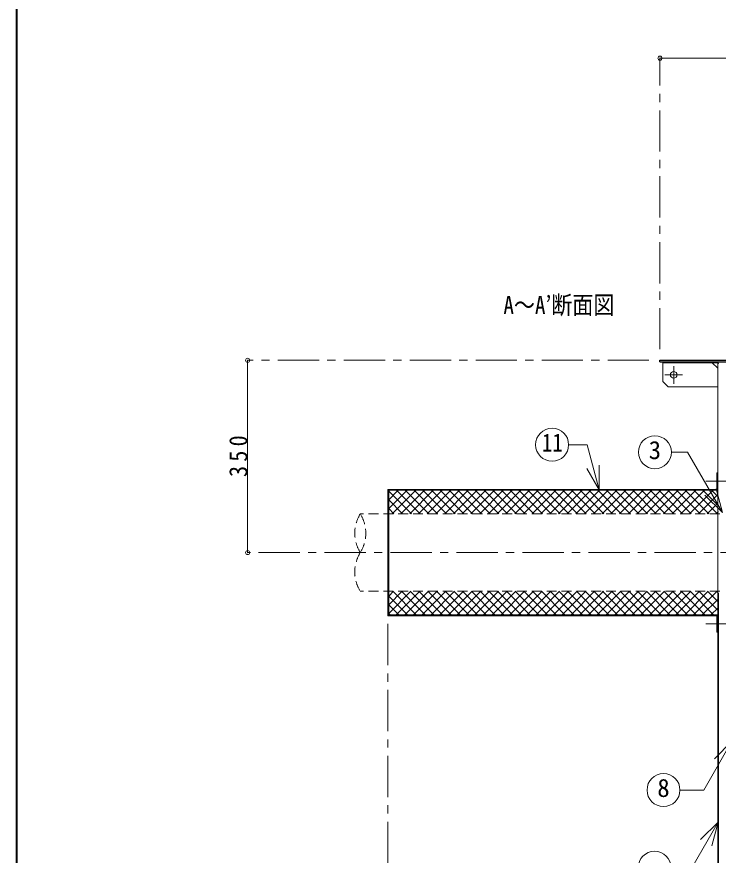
# Model space of a CAD drawing. Units: millimetres at full size, sheet at 1:15; details may follow other scales. Extents: x -3171 to 2904, y -2098 to 2117.
# Drawn here: x -3171 to -1895, y -1294 to 232 of the extents above; entities that cross this region are included whole.
import ezdxf
from ezdxf.enums import TextEntityAlignment as Align

# ---------------------------------------------------------------- set-up
doc = ezdxf.new("R2010")
doc.units = ezdxf.units.MM
doc.header["$LTSCALE"] = 15
doc.header["$PDMODE"] = 32
doc.header["$PDSIZE"] = 7.5
doc.linetypes.add('CHAIN1', pattern=[8, 5, -1, 1, -1])
doc.linetypes.add('DASHED1', pattern=[1.8, 1.2, -0.6])
doc.layers.add('0-6_補助線', color=4, linetype='Continuous', lineweight=9)
doc.styles.add('ＭＳ ゴシック', font='')
doc.styles.get('ＭＳ ゴシック').set_extended_font_data('MS Gothic')

msp = doc.modelspace()

# ---------------------------------------------------------------- linework, layer by layer
at = {"layer": '0-6_補助線', "color": 1, "lineweight": 40}
msp.add_line((-3170.88, -2097.95), (-3170.88, 2117.05), dxfattribs=at)
at = {"layer": '0-6_補助線'}
for p, q in [((-481.07, 157.05), (-2001.07, 157.05)), ((-2751.07, -392.95), (-2751.07, -742.95)), ((-1996.07, -397.55), (-1996.07, -431.55)), ((-1906.07, -397.55), (-1896.07, -407.55)), ((-1996.07, -431.55), (-1986.07, -441.55)), ((-1986.07, -441.55), (-1896.07, -441.55)), ((-2494.47, -663), (-2461.02, -629.55)), ((-2494.47, -647.09), (-2476.93, -629.55)), ((-2494.47, -631.18), (-2492.84, -629.55)), ((-2494.47, -631.16), (-2453.17, -672.45)), ((-2488.01, -672.45), (-2445.11, -629.55)), ((-2480.16, -629.55), (-2437.26, -672.45)), ((-2472.1, -672.45), (-2429.2, -629.55)), ((-2464.25, -629.55), (-2421.35, -672.45)), ((-2456.19, -672.45), (-2413.29, -629.55)), ((-2448.34, -629.55), (-2405.44, -672.45)), ((-2440.28, -672.45), (-2397.38, -629.55)), ((-2432.43, -629.55), (-2389.53, -672.45)), ((-2424.37, -672.45), (-2381.47, -629.55)), ((-2416.52, -629.55), (-2373.62, -672.45)), ((-2408.46, -672.45), (-2365.56, -629.55)), ((-2400.62, -629.55), (-2357.72, -672.45)), ((-2392.55, -672.45), (-2349.65, -629.55)), ((-2384.71, -629.55), (-2341.81, -672.45)), ((-2376.64, -672.45), (-2333.74, -629.55)), ((-2368.8, -629.55), (-2325.9, -672.45)), ((-2360.73, -672.45), (-2317.83, -629.55)), ((-2352.89, -629.55), (-2309.99, -672.45)), ((-2344.82, -672.45), (-2301.92, -629.55)), ((-2336.98, -629.55), (-2294.08, -672.45)), ((-2328.91, -672.45), (-2286.01, -629.55)), ((-2321.07, -629.55), (-2278.17, -672.45)), ((-2313, -672.45), (-2270.1, -629.55)), ((-2305.16, -629.55), (-2262.26, -672.45)), ((-2297.09, -672.45), (-2254.19, -629.55)), ((-2289.25, -629.55), (-2246.35, -672.45)), ((-2281.18, -672.45), (-2238.28, -629.55)), ((-2273.34, -629.55), (-2230.44, -672.45)), ((-2265.27, -672.45), (-2222.37, -629.55)), ((-2257.43, -629.55), (-2214.53, -672.45)), ((-2249.36, -672.45), (-2206.46, -629.55)), ((-2241.52, -629.55), (-2198.62, -672.45)), ((-2233.45, -672.45), (-2190.55, -629.55)), ((-2225.61, -629.55), (-2182.71, -672.45)), ((-2217.54, -672.45), (-2174.64, -629.55)), ((-2209.7, -629.55), (-2166.8, -672.45)), ((-2201.63, -672.45), (-2158.73, -629.55)), ((-2193.79, -629.55), (-2150.89, -672.45)), ((-2185.72, -672.45), (-2142.82, -629.55)), ((-2177.88, -629.55), (-2134.98, -672.45)), ((-2169.81, -672.45), (-2126.91, -629.55)), ((-2161.97, -629.55), (-2119.07, -672.45)), ((-2153.9, -672.45), (-2111, -629.55)), ((-2146.06, -629.55), (-2103.16, -672.45)), ((-2137.99, -672.45), (-2095.09, -629.55)), ((-2130.15, -629.55), (-2087.25, -672.45)), ((-2122.08, -672.45), (-2079.18, -629.55)), ((-2114.24, -629.55), (-2071.34, -672.45)), ((-2106.17, -672.45), (-2063.27, -629.55)), ((-2098.33, -629.55), (-2055.43, -672.45)), ((-2090.26, -672.45), (-2047.36, -629.55)), ((-2082.42, -629.55), (-2039.52, -672.45)), ((-2074.35, -672.45), (-2031.45, -629.55)), ((-2066.51, -629.55), (-2023.61, -672.45)), ((-2058.44, -672.45), (-2015.54, -629.55)), ((-2050.6, -629.55), (-2007.7, -672.45)), ((-2042.53, -672.45), (-1999.63, -629.55)), ((-2034.69, -629.55), (-1991.79, -672.45)), ((-2026.62, -672.45), (-1983.72, -629.55)), ((-2018.78, -629.55), (-1975.88, -672.45)), ((-2010.72, -672.45), (-1967.82, -629.55)), ((-2002.87, -629.55), (-1959.97, -672.45)), ((-1994.81, -672.45), (-1951.91, -629.55)), ((-1986.96, -629.55), (-1944.06, -672.45)), ((-1978.9, -672.45), (-1936, -629.55)), ((-1971.05, -629.55), (-1928.15, -672.45)), ((-1962.99, -672.45), (-1920.09, -629.55)), ((-1955.14, -629.55), (-1912.24, -672.45)), ((-1947.08, -672.45), (-1904.18, -629.55)), ((-1939.23, -629.55), (-1896.33, -672.45)), ((-1931.17, -672.45), (-1896.07, -637.36)), ((-1923.32, -629.55), (-1896.07, -656.8)), ((-1907.41, -629.55), (-1896.07, -640.89)), ((-2494.47, -647.07), (-2469.08, -672.45)), ((-1915.26, -672.45), (-1896.07, -653.27)), ((-2496.07, -819.45), (-2496.07, -666.45)), ((-2494.47, -662.98), (-2484.99, -672.45)), ((-2494.47, -819.45), (-2494.47, -666.45)), ((-1899.35, -672.45), (-1896.07, -669.18)), ((-1896.07, -668.95), (-1896.07, -816.95)), ((-2494.47, -853.92), (-2454, -813.45)), ((-2494.47, -838.01), (-2469.91, -813.45)), ((-2494.47, -822.1), (-2485.82, -813.45)), ((-2494.47, -822.08), (-2460.19, -856.35)), ((-2487.18, -813.45), (-2444.28, -856.35)), ((-2480.99, -856.35), (-2438.09, -813.45)), ((-2471.27, -813.45), (-2428.37, -856.35)), ((-2465.08, -856.35), (-2422.18, -813.45)), ((-2455.36, -813.45), (-2412.46, -856.35)), ((-2449.17, -856.35), (-2406.27, -813.45)), ((-2439.45, -813.45), (-2396.55, -856.35)), ((-2433.26, -856.35), (-2390.36, -813.45)), ((-2423.54, -813.45), (-2380.64, -856.35)), ((-2417.35, -856.35), (-2374.45, -813.45)), ((-2407.63, -813.45), (-2364.73, -856.35)), ((-2401.44, -856.35), (-2358.54, -813.45)), ((-2391.72, -813.45), (-2348.82, -856.35)), ((-2385.53, -856.35), (-2342.63, -813.45)), ((-2375.81, -813.45), (-2332.91, -856.35)), ((-2369.62, -856.35), (-2326.72, -813.45)), ((-2359.9, -813.45), (-2317, -856.35)), ((-2353.71, -856.35), (-2310.81, -813.45)), ((-2343.99, -813.45), (-2301.09, -856.35)), ((-2337.8, -856.35), (-2294.9, -813.45)), ((-2328.08, -813.45), (-2285.18, -856.35)), ((-2321.89, -856.35), (-2278.99, -813.45)), ((-2312.17, -813.45), (-2269.27, -856.35)), ((-2305.98, -856.35), (-2263.08, -813.45)), ((-2296.26, -813.45), (-2253.36, -856.35)), ((-2290.07, -856.35), (-2247.17, -813.45)), ((-2280.35, -813.45), (-2237.45, -856.35)), ((-2274.16, -856.35), (-2231.26, -813.45)), ((-2264.44, -813.45), (-2221.54, -856.35)), ((-2258.25, -856.35), (-2215.35, -813.45)), ((-2248.53, -813.45), (-2205.63, -856.35)), ((-2242.34, -856.35), (-2199.44, -813.45)), ((-2232.62, -813.45), (-2189.72, -856.35)), ((-2226.43, -856.35), (-2183.53, -813.45)), ((-2216.72, -813.45), (-2173.82, -856.35)), ((-2210.52, -856.35), (-2167.62, -813.45)), ((-2200.81, -813.45), (-2157.91, -856.35)), ((-2194.62, -856.35), (-2151.72, -813.45)), ((-2184.9, -813.45), (-2142, -856.35)), ((-2178.71, -856.35), (-2135.81, -813.45)), ((-2168.99, -813.45), (-2126.09, -856.35)), ((-2162.8, -856.35), (-2119.9, -813.45)), ((-2153.08, -813.45), (-2110.18, -856.35)), ((-2146.89, -856.35), (-2103.99, -813.45)), ((-2137.17, -813.45), (-2094.27, -856.35)), ((-2130.98, -856.35), (-2088.08, -813.45)), ((-2121.26, -813.45), (-2078.36, -856.35)), ((-2115.07, -856.35), (-2072.17, -813.45)), ((-2105.35, -813.45), (-2062.45, -856.35)), ((-2099.16, -856.35), (-2056.26, -813.45)), ((-2089.44, -813.45), (-2046.54, -856.35)), ((-2083.25, -856.35), (-2040.35, -813.45)), ((-2073.53, -813.45), (-2030.63, -856.35)), ((-2067.34, -856.35), (-2024.44, -813.45)), ((-2057.62, -813.45), (-2014.72, -856.35)), ((-2051.43, -856.35), (-2008.53, -813.45)), ((-2041.71, -813.45), (-1998.81, -856.35)), ((-2035.52, -856.35), (-1992.62, -813.45)), ((-2025.8, -813.45), (-1982.9, -856.35)), ((-2019.61, -856.35), (-1976.71, -813.45)), ((-2009.89, -813.45), (-1966.99, -856.35)), ((-2003.7, -856.35), (-1960.8, -813.45)), ((-1993.98, -813.45), (-1951.08, -856.35)), ((-1987.79, -856.35), (-1944.89, -813.45)), ((-1978.07, -813.45), (-1935.17, -856.35)), ((-1971.88, -856.35), (-1928.98, -813.45)), ((-1962.16, -813.45), (-1919.26, -856.35)), ((-1955.97, -856.35), (-1913.07, -813.45)), ((-1946.25, -813.45), (-1903.35, -856.35)), ((-1940.06, -856.35), (-1897.16, -813.45)), ((-1930.34, -813.45), (-1896.07, -847.72)), ((-1914.43, -813.45), (-1896.07, -831.81)), ((-1898.52, -813.45), (-1896.07, -815.9)), ((-2494.47, -837.99), (-2476.1, -856.35)), ((-1924.15, -856.35), (-1896.07, -828.28)), ((-2494.47, -853.9), (-2492.01, -856.35)), ((-1908.24, -856.35), (-1896.07, -844.19))]:
    msp.add_line(p, q, dxfattribs=at)
at = {"layer": '0-6_補助線', "linetype": 'CHAIN1'}
for p, q in [((-2001.07, -372.95), (-2001.07, 157.05)), ((-2021.07, -392.95), (-2751.07, -392.95)), ((-1976.07, -435.55), (-1976.07, -403.55)), ((-1960.07, -419.55), (-1992.07, -419.55)), ((-1874.47, -612.95), (-1917.67, -612.95)), ((-1816.07, -742.95), (-2751.07, -742.95)), ((-2496.07, -872.95), (-2496.07, -1552.95)), ((-1874.47, -872.95), (-1917.67, -872.95))]:
    msp.add_line(p, q, dxfattribs=at)
at = {"layer": '0-6_補助線', "color": 5, "lineweight": 25}
for p, q in [((-2001.07, -395.95), (-2001.07, -392.95)), ((-2001.07, -392.95), (-1847.07, -392.95)), ((-2001.07, -395.95), (-1847.07, -395.95))]:
    msp.add_line(p, q, dxfattribs=at)
at = {"layer": '0-6_補助線', "color": 7, "lineweight": 18}
for p, q in [((-1996.07, -397.55), (-1996.07, -395.95)), ((-1897.67, -397.55), (-1996.07, -397.55)), ((-1896.07, -668.95), (-1896.07, -399.15)), ((-2167.12, -546.66), (-2133.48, -546.66)), ((-2111.45, -628.88), (-2133.48, -546.66)), ((-1980.24, -560.26), (-1950.85, -560.26)), ((-1887.34, -670.26), (-1950.85, -560.26)), ((-2111.45, -628.88), (-2133.95, -589.91)), ((-2111.45, -628.88), (-2111.45, -583.88)), ((-1897.67, -597.95), (-1897.67, -627.95)), ((-1896.07, -597.95), (-1897.67, -597.95)), ((-2496.07, -627.95), (-2496.07, -666.45)), ((-1896.07, -627.95), (-2496.07, -627.95)), ((-2494.47, -627.95), (-2494.47, -666.45)), ((-1896.07, -629.55), (-2494.47, -629.55)), ((-1887.34, -670.26), (-1919.16, -638.44)), ((-1887.34, -670.26), (-1898.99, -626.79)), ((-2494.47, -666.45), (-2496.07, -666.45)), ((-1894.47, -668.95), (-1896.07, -668.95)), ((-2494.47, -819.45), (-2494.47, -857.95)), ((-1896.07, -1349.75), (-1896.07, -816.95)), ((-1896.07, -857.95), (-2496.07, -857.95)), ((-1896.07, -856.35), (-2494.47, -856.35)), ((-1897.67, -857.95), (-1897.67, -887.95)), ((-1896.07, -887.95), (-1897.67, -887.95)), ((-1870.03, -1086.36), (-1921.32, -1175.19)), ((-1870.03, -1086.36), (-1901.85, -1118.17)), ((-1964.59, -1175.19), (-1921.32, -1175.19)), ((-1895.23, -1233.44), (-1943.34, -1316.76)), ((-1895.23, -1233.44), (-1927.05, -1265.26)), ((-1895.23, -1233.44), (-1906.88, -1276.91))]:
    msp.add_line(p, q, dxfattribs=at)
at = {"layer": '0-6_補助線', "linetype": 'DASHED1'}
for p, q in [((-1892.07, -672.45), (-2546.07, -672.45)), ((-1892.07, -813.45), (-2546.07, -813.45))]:
    msp.add_line(p, q, dxfattribs=at)
at = {"layer": '0-6_補助線', "color": 7, "lineweight": 18}
for points in [[(-2494.47, -819.45), (-2496.07, -819.45), (-2496.07, -857.95)], [(-1894.47, -1348.15), (-1894.47, -816.95), (-1896.07, -816.95)]]:
    msp.add_lwpolyline(points, dxfattribs=at)
at = {"layer": '0-6_補助線'}
msp.add_circle((-1976.07, -419.55), 6, dxfattribs=at)
at = {"layer": '0-6_補助線', "color": 7, "lineweight": 18}
for centre in [(-2197.12, -546.66), (-2010.24, -560.26), (-1994.59, -1175.19), (-2010.86, -1316.76)]:
    msp.add_circle(centre, 30, dxfattribs=at)
for radius in [3.2, 1.6]:
    msp.add_arc((-1897.67, -399.15), radius, 0, 90, dxfattribs=at)
at = {"layer": '0-6_補助線', "linetype": 'DASHED1'}
for centre, start, end in [((-2488.94, -707.7), 148.324, 211.676), ((-2603.2, -707.7), 328.324, 31.676), ((-2488.94, -778.2), 148.324, 211.676)]:
    msp.add_arc(centre, 67.13, start, end, dxfattribs=at)
at = {"layer": '0-6_補助線'}
for p in [(-2001.07, 157.05), (-2751.07, -392.95), (-2751.07, -742.95)]:
    msp.add_point(p, dxfattribs=at)

# ---------------------------------------------------------------- texts
at = {"layer": '0-6_補助線', "color": 7, "style": 'ＭＳ ゴシック', "width": 0.85}
for s, p in [('A～A’断面図', (-2285.71, -318.67)), ('11', (-2215.87, -569.16))]:
    msp.add_text(s, height=32.99, dxfattribs=at).set_placement(p, align=Align.BOTTOM_LEFT)
at = {"layer": '0-6_補助線', "color": 7, "style": 'ＭＳ ゴシック'}
for s, p in [('3', (-2021.49, -582.76)), ('8', (-2005.84, -1197.69))]:
    msp.add_text(s, height=32.99, dxfattribs=at).set_placement(p, align=Align.BOTTOM_LEFT)
at = {"layer": '0-6_補助線', "color": 7, "insert": (-2751.07, -605.45), "char_height": 32.99, "attachment_point": 7, "rotation": 90, "style": 'ＭＳ ゴシック'}
msp.add_mtext('\\T1.38;\\W0.9;350', dxfattribs=at)

doc.saveas('drawing.dxf')
